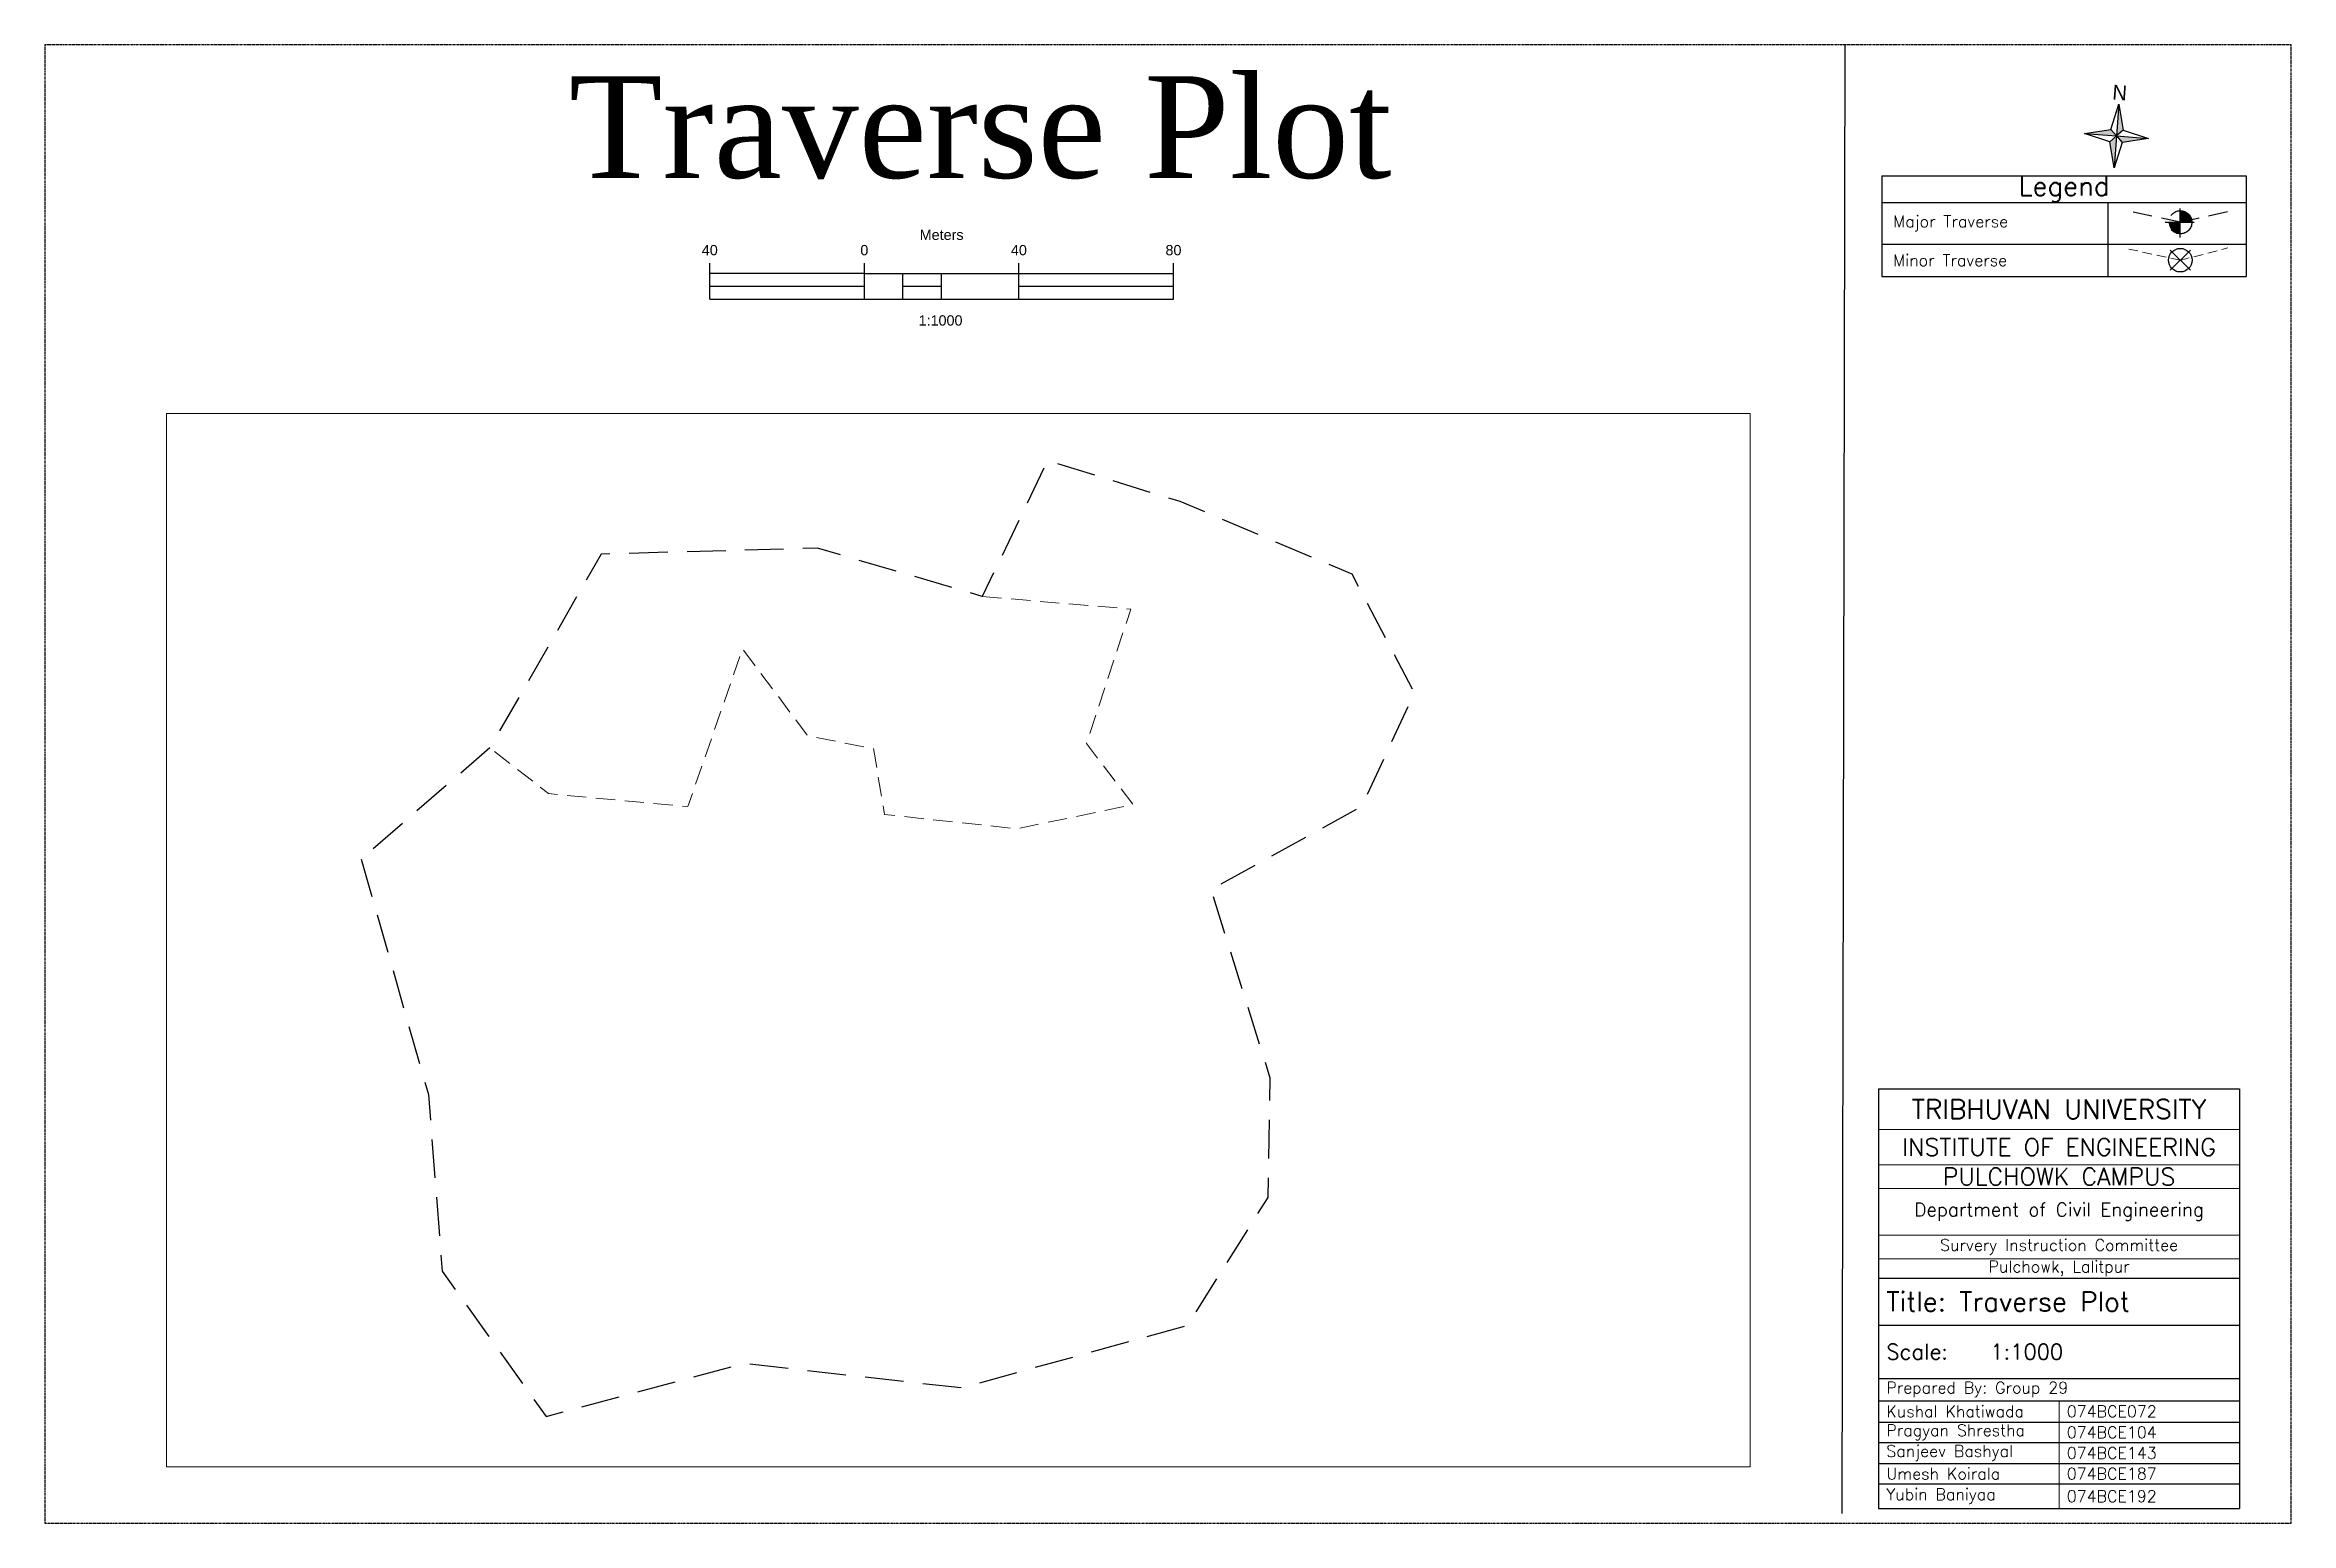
# Paper-space layout 'Layout1' of a CAD drawing. Header units: metres. Extents: x 1 to 582, y 1 to 384.
# The model-space entities are those that its viewports show. They can reach past a viewport. Long polylines and large blocks are cut down to what shows.
import ezdxf
from ezdxf.enums import TextEntityAlignment as Align

# ---------------------------------------------------------------- set-up
doc = ezdxf.new("R2010")
doc.units = ezdxf.units.M
doc.linetypes.add('DASHED', pattern=[0.75, 0.5, -0.25])
doc.linetypes.add('DASHED2', pattern=[0.375, 0.25, -0.125])
doc.layers.get('0').update_dxf_attribs({"color": 40})
doc.layers.add('C-TOPO', color=7, linetype='Continuous')
doc.styles.add('$1$Scale Bar', font='arial.ttf')
doc.styles.add('North Arrow Text', font='', dxfattribs={"height": 0.1})
doc.styles.get("Standard").update_dxf_attribs({"font": 'simplex.shx'})
doc.styles.add('Text 3mm', font='simplex.shx', dxfattribs={"height": 3})
doc.styles.get('North Arrow Text').set_extended_font_data('Bodoni MT')

# ---------------------------------------------------------------- blocks, each defined once
blk = doc.blocks.new('*U60')
at = {"linetype": 'ByBlock', "lineweight": -2}
h = blk.add_hatch(color=0, dxfattribs=at)
h.paths.add_polyline_path([(-63.7, 4.7), (0, 0), (-11.4, 13.2)])
h.paths.add_polyline_path([(0, 0), (-13.2, -11.4), (-4.7, -63.7)])
h.paths.add_polyline_path([(63.7, -4.7), (0, 0), (11.4, -13.2)])
h.paths.add_polyline_path([(0, 0), (13.2, 11.4), (4.7, 63.7)])
at = {"color": 0, "linetype": 'ByBlock', "lineweight": -2}
blk.add_lwpolyline([(-63.7, 4.7), (-11.4, 13.2), (4.7, 63.7), (13.2, 11.4), (63.7, -4.7), (11.4, -13.2), (-4.7, -63.7), (-13.2, -11.4)], close=True, dxfattribs=at)
for points in [[(-4.7, -63.7), (0, 0), (4.7, 63.7)], [(-63.7, 4.7), (0, 0), (63.7, -4.7)], [(-13.2, -11.4), (0, 0)], [(-11.4, 13.2), (0, 0)], [(0, 0), (13.2, 11.4)], [(0, 0), (11.4, -13.2)]]:
    blk.add_lwpolyline(points, dxfattribs=at)
at = {"color": 0, "linetype": 'ByBlock', "lineweight": -2, "insert": (-71.6, 5.3), "char_height": 29.9, "attachment_point": 8, "rotation": 85.7979, "style": 'North Arrow Text'}
blk.add_mtext('N', dxfattribs=at)
blk = doc.blocks.new('*T61')
at = {"color": 0, "lineweight": -2, "transparency": 16777216}
for p, q in [((0, 0), (94.34, 0)), ((0, 0), (0, -26)), ((94.34, 0), (94.34, -26)), ((0, -6.87), (94.34, -6.87)), ((58.49, -6.87), (58.49, -26)), ((0, -17.69), (94.34, -17.69)), ((0, -26), (94.34, -26))]:
    blk.add_line(p, q, dxfattribs=at)
at = {"color": 0, "transparency": 16777216, "insert": (47.17, -3.44), "char_height": 5, "width": 94.2237, "attachment_point": 5}
blk.add_mtext('Legend', dxfattribs=at)
at = {"color": 250, "transparency": 16777216, "char_height": 3, "width": 52.4887, "attachment_point": 4}
for s, insert in [('Major Traverse', (3, -12.28)), ('Minor Traverse', (3, -21.85))]:
    blk.add_mtext(s, dxfattribs=dict(at, insert=insert))
at = {"color": 253, "transparency": 16777216, "insert": (76.42, -12.28), "char_height": 0.4, "width": 35.735, "attachment_point": 5}
blk.add_mtext('l', dxfattribs=at)
blk = doc.blocks.new('*T62')
at = {"color": 0, "lineweight": -2, "transparency": 16777216}
for p, q in [((0, 0), (93.41, 0)), ((0, 0), (0, -80.7)), ((93.41, 0), (93.41, -108.6)), ((0, -48.97), (93.41, -48.97)), ((0, -61.11), (93.41, -61.11)), ((0, -74.91), (93.41, -74.91)), ((0, -80.7), (93.41, -80.7)), ((46.7, -86.22), (93.41, -86.22)), ((46.7, -91.5), (93.41, -91.5)), ((46.7, -96.95), (93.41, -96.95)), ((46.7, -102.22), (93.41, -102.22)), ((46.7, -108.6), (93.41, -108.6))]:
    blk.add_line(p, q, dxfattribs=at)
at = {"color": 0, "linetype": 'ByBlock', "lineweight": -2, "transparency": 16777216}
for p, q in [((0, -80.7), (0, -108.6)), ((0, -86.22), (46.7, -86.22)), ((0, -91.5), (46.7, -91.5)), ((0, -96.95), (46.7, -96.95)), ((0, -102.22), (46.7, -102.22)), ((0, -108.6), (46.7, -108.6))]:
    blk.add_line(p, q, dxfattribs=at)
at = {"layer": 'Defpoints', "color": 8, "linetype": 'ByBlock', "lineweight": 0, "transparency": 16777216}
for p, q in [((0, -10.47), (93.41, -10.47)), ((0, -19.62), (93.41, -19.62)), ((0, -25.74), (93.41, -25.74)), ((0, -37.86), (93.41, -37.86)), ((0, -43.97), (93.41, -43.97)), ((46.7, -80.7), (46.7, -108.6))]:
    blk.add_line(p, q, dxfattribs=at)
at = {"color": 0, "transparency": 16777216, "width": 93.2873, "attachment_point": 5}
for s, insert, char_height in [('TRIBHUVAN UNIVERSITY', (46.7, -5.24), 5), ('INSTITUTE OF ENGINEERING', (46.7, -15.05), 4.5), ('PULCHOWK CAMPUS', (46.7, -22.68), 4.5)]:
    blk.add_mtext(s, dxfattribs=dict(at, insert=insert, char_height=char_height))
at = {"color": 0, "transparency": 16777216, "style": 'Text 3mm'}
for s, insert, char_height, width, attachment_point in [('Department of Civil Engineering', (46.7, -31.8), 3.5, 93.2873, 5), ('Survery Instruction Committee', (46.7, -40.91), 3, 93.2873, 5), ('Pulchowk, Lalitpur', (46.7, -46.47), 3, 93.2873, 5), ('Title: Traverse Plot', (2, -55.04), 5, 89.4073, 4), ('Scale:    1:1000', (2, -68.01), 4, 89.4073, 4), ('Prepared By: Group 29', (2, -77.81), 3, 89.4073, 4), ('Kushal Khatiwada', (2, -83.46), 3, 42.7036, 4), ('Pragyan Shrestha', (2, -88.86), 3, 42.7036, 4), ('074BCE072', (48.7, -83.46), 3, 42.7036, 4), ('Sanjeev Bashyal', (2, -94.23), 3, 42.7036, 4), ('074BCE104', (48.7, -88.86), 3, 42.7036, 4), ('074BCE143', (48.7, -94.23), 3, 42.7036, 4), ('Umesh Koirala', (2, -99.59), 3, 42.7036, 4), ('074BCE187', (48.7, -99.59), 3, 42.7036, 4), ('Yubin Baniyaa', (2, -105.41), 3, 42.7036, 4), ('074BCE192', (48.7, -105.41), 3, 42.7036, 4)]:
    blk.add_mtext(s, dxfattribs=dict(at, insert=insert, char_height=char_height, width=width, attachment_point=attachment_point))
blk = doc.blocks.new('Benchmark')
at = {"color": 0, "linetype": 'ByBlock', "lineweight": -2}
for p, q in [((-0.13, 0), (0.13, 0)), ((0, -0.13), (0, 0.13))]:
    blk.add_line(p, q, dxfattribs=at)
at = {"color": 0, "linetype": 'ByBlock', "lineweight": -2, "const_width": 0.1}
for points in [[(-0.05, 0, 0.414214), (0, -0.05, 1)], [(0.05, 0, 0.414214), (0, 0.05, 1)]]:
    blk.add_lwpolyline(points, format="xyb", dxfattribs=at)
at = {"color": 0, "linetype": 'ByBlock', "lineweight": -2}
blk.add_circle((0, 0), 0.1, dxfattribs=at)
blk = doc.blocks.new('Marker Pnt')
at = {"flags": 128}
for points in [[(0.86, -0.86), (-0.86, 0.86)], [(0.86, 0.86), (-0.86, -0.86)]]:
    blk.add_lwpolyline(points, dxfattribs=at)
blk.add_circle((0, 0), 1)
blk = doc.blocks.new('*U74')
for p, q in [((-20, 3.33), (-20, 4.67)), ((-20, 0), (-20, 3.33)), ((0, 3.33), (-20, 3.33)), ((0, 3.33), (0, 4.67)), ((0, 3.33), (40, 3.33)), ((0, 0), (0, 3.33)), ((5, 0), (5, 3.33)), ((10, 0), (10, 3.33)), ((20, 3.33), (20, 4.67)), ((20, 0), (20, 3.33)), ((40, 3.33), (40, 4.67)), ((40, 0), (40, 3.33)), ((-20, 1.67), (0, 1.67)), ((0, 0), (40, 0)), ((5, 1.67), (10, 1.67)), ((20, 1.67), (40, 1.67)), ((-20, 0), (0, 0))]:
    blk.add_line(p, q)
at = {"style": '$1$Scale Bar'}
for tag, p in [('Map.ScaleBar.Units.Label', (10, 7.26)), ('Map.ScaleBar.Div', (-20, 5.28)), ('Map.ScaleBar.Div0', (0, 5.28)), ('Map.ScaleBar.Div1', (20, 5.28)), ('Map.ScaleBar.Div2', (40, 5.28))]:
    blk.add_attdef(tag, text='', height=1.33, dxfattribs=at).set_placement(p, align=Align.BOTTOM_CENTER)
blk.add_attdef('Map.ScaleBar.ScaleRatio', text='', height=1.33, dxfattribs=at).set_placement((9.86, -2.09), align=Align.TOP_CENTER)

msp = doc.modelspace()

# ---------------------------------------------------------------- linework, layer by layer
at = {"layer": 'C-TOPO', "linetype": 'DASHED', "lineweight": 25, "ltscale": 10, "flags": 128}
msp.add_lwpolyline([(626844.921, 3063184.895), (626879.755, 3063063.045), (626886.826, 3062971.637), (626940.67, 3062896.453), (627043.004, 3062923.974), (627155.834, 3062911.316), (627272.808, 3062943.712), (627314.347, 3063009.856), (627315.434, 3063071.64), (627284.828, 3063169.307), (627362.778, 3063212.248), (627390.108, 3063270.919), (627357.842, 3063332.353), (627268.906, 3063369.97), (627200.236, 3063391.201), (627166.397, 3063320.904), (627081.174, 3063345.86), (626969.177, 3063342.816), (626911.556, 3063242.544), (626844.921, 3063184.895)], dxfattribs=at)
at = {"layer": 'C-TOPO', "linetype": 'DASHED', "lineweight": 13, "ltscale": 5, "flags": 128}
msp.add_lwpolyline([(627166.397, 3063320.904), (627243.27, 3063314.32), (627220.29, 3063244.7), (627244.39, 3063213.22), (627184.53, 3063200.63), (627115.86, 3063208.02), (627110.11, 3063242.11), (627076.11, 3063248.69), (627042.37, 3063293.72), (627013.96, 3063212.11), (626941.92, 3063218.84), (626911.556, 3063242.544)], dxfattribs=at)

psp = doc.layouts.get("Layout1")

# ---------------------------------------------------------------- linework, layer by layer
at = {"layer": 'C-TOPO', "linetype": 'DASHED2'}
for p, q in [((582.14, 383.95), (0.83, 383.95)), ((0.83, 383.95), (0.83, 1.4)), ((582.14, 1.4), (582.14, 383.95)), ((553.47, 328.24), (553.47, 328.24)), ((0.83, 1.4), (582.14, 1.4))]:
    psp.add_line(p, q, dxfattribs=at)
at = {"layer": 'C-TOPO', "linetype": 'ByBlock', "lineweight": 30}
psp.add_line((466.65, 383.95), (465.9, 3.85), dxfattribs=at)
at = {"layer": 'C-TOPO', "linetype": 'DASHED', "lineweight": 25, "ltscale": 10}
for q in [(538.85, 341.17), (566.8, 341.11)]:
    psp.add_line((553.47, 338.05), q, dxfattribs=at)
at = {"layer": 'C-TOPO', "linetype": 'DASHED', "lineweight": 13, "ltscale": 5}
for p, q in [((553.33, 328.18), (565.81, 331.42)), ((553.47, 328.24), (540.16, 331.12))]:
    psp.add_line(p, q, dxfattribs=at)

# ---------------------------------------------------------------- block references
for name, p in [('*T61', (476.2, 350.05)), ('*T62', (475.4, 113.76))]:
    psp.add_blockref(name, p)
at = {"layer": 'C-TOPO', "xscale": 0.1297109036991019, "yscale": 0.1297109036991019, "zscale": 0.1297109036991019, "rotation": 270}
psp.add_blockref('*U60', (536.97, 360.38), dxfattribs=at)
at = {"layer": 'C-TOPO', "linetype": 'DASHED2'}
for name, p, xscale, yscale, zscale in [('Benchmark', (553.47, 338.05), 30, 30, 30), ('Marker Pnt', (553.47, 328.24), 3.046304898660853, 3.046304898660853, 3.046304898660853)]:
    psp.add_blockref(name, p, dxfattribs=dict(at, xscale=xscale, yscale=yscale, zscale=zscale))
at = {"layer": 'C-TOPO', "linetype": 'DASHED2', "xscale": 2, "yscale": 2, "zscale": 2}
psp.add_blockref('*U74', (212.9, 318.16), dxfattribs=at).add_auto_attribs({'Map.ScaleBar.Div2': '80', 'Map.ScaleBar.Div1': '40', 'Map.ScaleBar.Div0': '0', 'Map.ScaleBar.Units.Label': 'Meters', 'Map.ScaleBar.ScaleRatio': '1:1000', 'Map.ScaleBar.Div': '40'})

# ---------------------------------------------------------------- texts
at = {"layer": 'C-TOPO', "linetype": 'DASHED2', "insert": (136.42, 375.86), "char_height": 26.3074, "attachment_point": 1}
psp.add_mtext_dynamic_manual_height_columns('{\\fTimes New Roman|b0|i0|c0|p18;Traverse Plot}', width=47657.2857, gutter_width=131.54, heights=[0], dxfattribs=at)

# ---------------------------------------------------------------- viewports
at = {"layer": 'C-TOPO', "view_target_point": (627153.945, 3063180.058)}
psp.add_viewport(center=(237.19, 152.27), size=(409.86, 272.6546), view_center_point=(0, -37.051), view_height=545.30915, dxfattribs=at)

doc.saveas('drawing.dxf')
